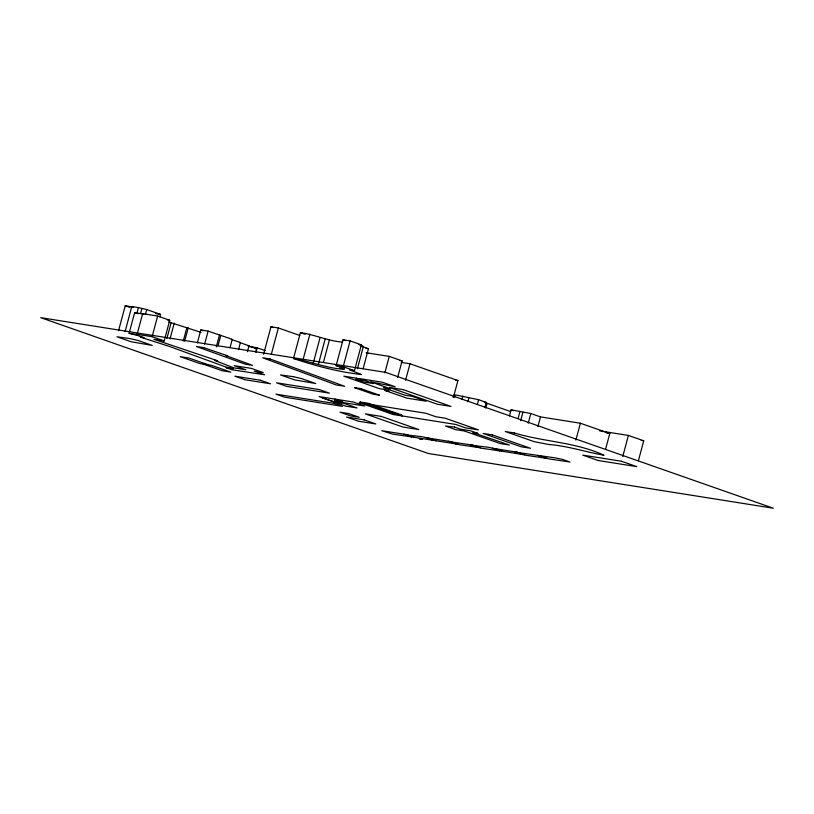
<?xml version="1.0" encoding="UTF-8"?>
<svg xmlns="http://www.w3.org/2000/svg" width="814" height="814" viewBox="0 0 814 814"><rect width="100%" height="100%" fill="white"/><g stroke="black" fill="none" stroke-linecap="round" stroke-linejoin="round"><path stroke-width="1.22" d="M118.518 330.82L125.224 305.779L133.282 307.051L131.797 306.532L125.091 331.573M129.111 333.302L134.646 312.627L143.875 314.092L142.643 313.665L137.098 334.33L138.339 334.758L129.111 333.302L138.777 335.846L144.047 337.688L140.323 337.098L169.475 346.438L224.796 366.615L233.17 368.813L226.007 367.674L231.858 369.729L264.631 374.786L254.182 371.123L263.268 372.568L251.353 368.386L234.198 365.669L245.869 369.76L233.954 367.867L214.347 360.287L217.806 360.836L153.887 339.306L164.194 340.944L169.729 320.268L157.651 316.046L142.643 313.665M136.793 313.543L138.39 307.58L146.764 309.574L160.531 314.397L159.89 316.778M140.568 313.563L141.84 308.791M145.482 314.336L146.764 309.574M137.098 334.33L152.116 336.711L157.651 316.046M166.86 338.532L171.103 322.731L201.109 332.377M170.004 339.031L174.237 323.229M183.282 341.025L186.864 327.645M184.656 341.239L188.238 327.869M197.344 342.948L200.824 329.955L208.119 331.115L232.265 339.316L230.057 347.578M204.64 344.098L208.119 331.115M216.29 346.896L219.454 335.083M217.969 345.93L220.818 335.297M238.512 349.654L240.415 342.572L231.298 339.377M247.436 351.689L249.013 345.787L239.357 342.399L240.415 342.572M255.911 351.363L256.888 347.72L265.232 350.641M255.942 352.34L256.898 348.799L247.721 345.584L249.013 345.787M263.614 354.212L270.97 326.78L278.357 327.961L299.735 335.449M271.337 354.192L278.357 327.961M293.488 358.496C310.582 361.447 326.679 368.315 344.261 369.291L339.967 367.796L344.21 368.467L336.111 365.628L343.03 339.794L350.101 340.913L361.375 344.861L354.456 370.696L349.786 369.963L361.538 374.562C338.176 371.906 315.649 365.944 293.488 358.496L300.417 332.661C314.825 334.585 328.083 341.086 342.714 342.114M302.961 360.002L309.89 334.167M313.125 363.563L320.055 337.729M318.355 364.397L325.285 338.563M323.433 362.322L329.416 340.008M336.111 365.628L343.172 366.748L350.101 340.913M357.407 368.773L363.38 346.459L360.053 345.289M363.115 368.691L368.467 348.728L360.836 346.062L363.38 346.459M384.859 372.843L389.265 356.4L402.096 360.897L397.69 377.34M405.586 380.209L409.991 363.766L457.926 380.565L453.52 397.008M453.123 397.395L453.754 395.014M454.609 397.242L455.25 394.861L478.591 399.715L486.314 402.421L485.032 407.183M461.884 399.643L462.84 396.062M467.877 401.74L468.833 398.168M477.319 404.487L478.591 399.715M485.846 408.099L487.128 403.327L510.561 411.538M509.493 415.862L511.1 409.839L530.84 413.522L540.496 416.9L580.392 423.229L609.788 433.536L605.596 449.206M518.091 418.488L520.034 411.253M520.655 420.696L522.914 412.26M528.255 423.158L530.84 413.522M537.912 426.546L540.496 416.9M575.864 440.109L580.392 423.229M622.741 456.562L628.398 435.429L643.732 440.801L638.38 460.765M131.797 306.532L138.39 307.58M359.045 344.495L361.375 344.861M155.525 313.604L160.531 314.397M366.015 348.341L368.467 348.728M167.44 319.912L169.729 320.268M389.265 356.4L366.208 352.747L368.589 353.581M399.816 360.541L402.096 360.897M401.353 362.403L409.991 363.766M249.176 346.499L256.888 347.72M455.464 380.179L457.926 380.565M254.528 348.423L256.898 348.799M484.259 402.096L486.314 402.421M485.225 403.022L487.128 403.327M599.684 430.871L628.398 435.429M606.623 433.038L609.788 433.536M641.229 440.405L643.732 440.801M360.114 401.923L360.663 402.014M361.589 402.157L362.149 402.248M363.064 402.391L363.624 402.482M364.55 402.625L365.099 402.716M366.025 402.859L366.585 402.95M367.511 403.093L368.06 403.184M359.432 402.676L426.058 413.298L435.917 416.748L445.227 418.233L478.479 429.884L465.221 427.777L455.738 424.45L393.254 414.54L359.33 402.655M323.036 397.954L322.029 397.802L345.981 406.196L357.02 407.946L340.598 402.187L364.814 406.033L353.398 402.035L319.149 396.601L334.605 402.014L341.992 403.184L334.401 400.529L342.704 401.841L334.91 399.114M393.986 413.797L394.546 413.888M395.472 414.031L396.021 414.123M396.947 414.265L397.507 414.357M398.433 414.499L398.982 414.591M399.908 414.733L400.457 414.825M401.383 414.967L401.943 415.059L401.343 414.764M406.349 434.584L381.725 430.677L392.613 434.116L413.99 437.271L406.115 434.554M450.58 441.605L428.215 438.054M472.954 445.156L451.689 442.002M517.266 452.187L494.597 448.595M407.244 434.951L421.52 436.68L428.479 438.105L436.121 440.781L413.461 437.179M474.094 445.553L488.369 447.283L495.329 448.707L502.971 451.383L481.593 448.239L472.924 445.156M518.396 452.584L555.341 457.906L562.301 459.33L569.942 462.016L548.565 458.862L539.631 455.738M458.221 444.291L435.561 440.689M480.575 447.832L459.188 444.688L450.559 441.605M524.613 454.823L501.953 451.221M547.283 458.414L525.895 455.27L516.971 452.136M343.03 339.794L345.35 340.598M300.417 332.661L305.077 334.3M511.1 409.839L513.502 410.673M270.97 326.78L273.28 327.594M343.172 366.748L354.456 370.696M200.824 329.955L203.083 330.749M125.224 305.779L129.945 307.427M168.763 321.906L171.103 322.731M134.646 312.627L137.81 313.736M537.678 455.423L545.329 458.109M515.008 451.831L522.659 454.507M369.007 403.429L369.587 403.632M370.543 403.968L371.123 404.171M372.09 404.507L372.659 404.711M373.626 405.046L374.206 405.25M375.162 405.586L375.742 405.789M376.709 406.125L377.279 406.328M378.245 406.664L378.825 406.868M379.782 407.204L380.362 407.407M381.328 407.743L381.898 407.946M382.865 408.282L383.445 408.486M384.401 408.821L384.981 409.025M385.948 409.361L386.518 409.564M387.484 409.9L388.064 410.103M389.021 410.439L389.601 410.643M390.567 410.978L391.137 411.182M392.104 411.518L392.684 411.721M393.64 412.057L394.22 412.26M395.187 412.596L395.767 412.8M396.723 413.136L397.303 413.339M398.26 413.685L398.84 413.878M399.806 414.224L400.386 414.418M368.304 404.09L402.177 415.954M492.348 448.239L500 450.915M360.134 402.014L360.704 402.218M361.67 402.554L362.25 402.757M363.207 403.103L363.787 403.296M364.753 403.642L365.323 403.836M366.29 404.182L366.87 404.375M367.826 404.721L368.406 404.924M369.373 405.26L369.943 405.464M370.909 405.799L371.489 406.003M372.446 406.339L373.026 406.542M373.992 406.878L374.562 407.081M375.529 407.417L376.109 407.621M377.065 407.956L377.645 408.16M378.612 408.496L379.192 408.699M380.148 409.035L380.728 409.239M381.685 409.574L382.265 409.778M383.231 410.114L383.811 410.317M384.768 410.653L385.348 410.856M386.314 411.192L386.884 411.396M387.851 411.731L388.431 411.935M389.387 412.271L389.967 412.474M390.934 412.81L391.503 413.013M392.47 413.349L393.05 413.553M470.706 444.8L478.347 447.476M152.116 336.711L164.194 340.944M448.3 441.249L455.952 443.925M425.956 437.698L433.608 440.384M208.516 364.896L188.98 358.058L180.169 356.654L199.705 363.502L211.65 365.394L230.84 372.12L222.303 370.767L203.103 364.041M403.856 434.198L411.508 436.874M385.653 372.385L40.7 317.653L428.347 453.49L773.3 508.221L385.653 372.385M203.693 347.649L196.388 346.489L245.36 364.204L252.462 365.333L225.722 355.514L227.839 355.85L203.693 347.649M270.055 358.964L262.657 357.784L336.345 384.971L344.688 386.294L270.055 358.964M130.077 338.583L116.921 336.782L131.064 341.738L152.228 345.401L138.451 340.578L130.077 338.583M356.736 378.225L343.803 376.17L379.395 388.644L384.137 389.397L388.98 391.086L384.88 390.445L406.919 398.158L426.088 401.2L412.291 396.367L404.965 395.207L383.414 387.657L390.527 388.787L370.675 381.827L395.177 386.731L382.346 382.234L359.289 378.581L373.575 383.587L363.878 382.051L355.891 379.253L362.779 380.342L356.736 378.225M403.072 389.601L389.499 387.454L437.433 404.253L451.007 406.4L403.072 389.601M293.63 376.729L280.474 374.928L294.627 379.884L315.781 383.547L302.014 378.724L293.63 376.729M360.846 388.654L354.477 387.647L373.239 394.22L379.609 395.228L360.846 388.654M260.368 380.23L234.859 376.18L244.983 379.731L270.492 383.781L260.368 380.23M319.261 389.58L276.557 382.804L286.691 386.355L329.385 393.121L319.261 389.58M333.791 403.327L275.977 394.159L284.574 397.171L342.399 406.349L333.791 403.327M514.214 432.956L505.291 431.532L534.004 441.595L548.392 444.454C567.47 445.869 585.378 451.933 603.978 455.24C575.518 442.033 543.752 441.91 514.214 432.956M454.538 427.065L445.451 426.017L455.809 429.65L464.397 431.003L500.244 443.569L509.289 445.004L472.853 432.6L478.011 433.424L470.288 430.718L460.531 429.171L454.538 427.065M381.247 416.402L365.293 413.868L402.788 427.004L418.742 429.538L381.247 416.402M492.378 434.92L483.068 433.445L521.164 446.794L530.463 448.27L492.378 434.92M348.606 413.573L339.998 412.199L350.61 415.923L359.218 417.287L348.606 413.573M364.011 419.81L346.591 417.053L358.384 421.184L375.814 423.952L364.011 419.81M621.479 461.263L582.773 455.118L598.097 460.49L636.802 466.636L621.479 461.263M420.665 438.888L419.281 438.675L422.212 439.438L420.665 438.888"/></g></svg>
